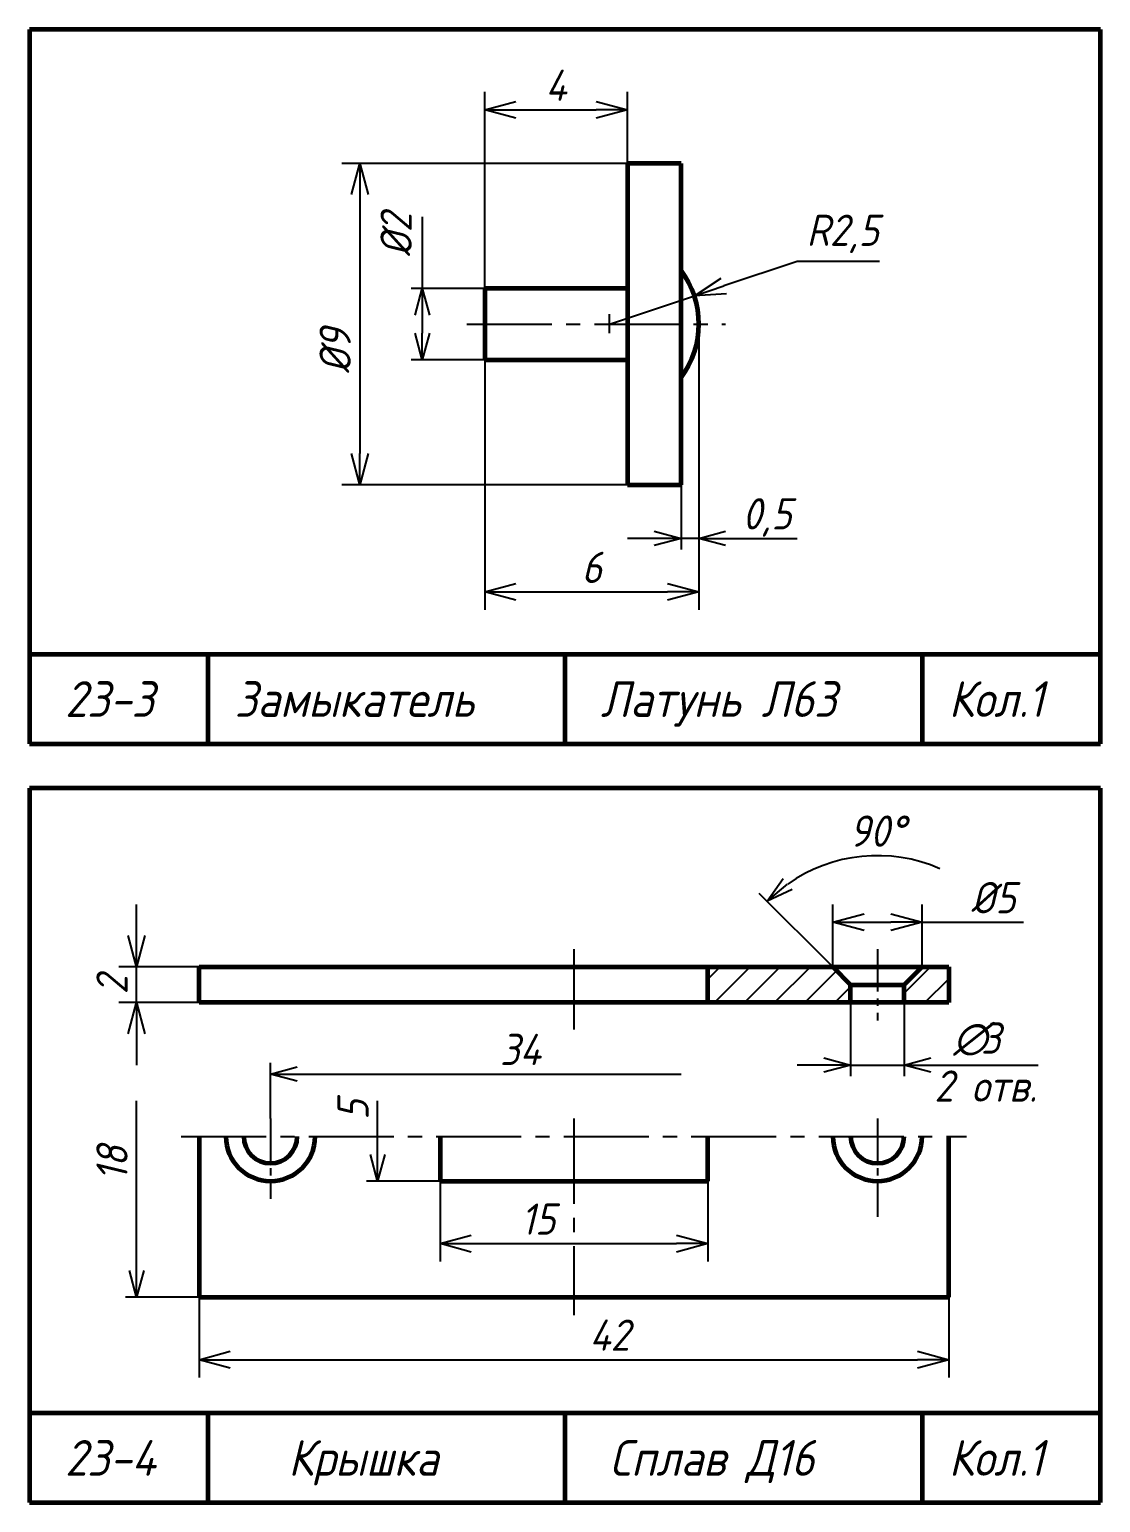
# Model space of a CAD drawing. Header units: millimetres. Extents: x -255 to 513, y 132 to 472.
# Drawn here: x 10 to 130, y 307 to 472 of the extents above; entities that cross this region are included whole.
import ezdxf

# ---------------------------------------------------------------- set-up
doc = ezdxf.new("R2010")
doc.units = ezdxf.units.MM
doc.header["$LTSCALE"] = 0.5
doc.linetypes.add('осевая2', pattern=[28.575, 19.05, -3.175, 3.175, -3.175])
doc.layers.get('Defpoints').update_dxf_attribs({"color": 5})
doc.styles.get("Standard").update_dxf_attribs({"font": 'isocpeui.ttf', "width": 0.9})
doc.dimstyles.new('Standart 1', dxfattribs={"dimtxt": 3.5, "dimasz": 3.5, "dimexe": 2, "dimexo": 0, "dimgap": 1, "dimtad": 1, "dimtoh": 1, "dimdec": 0, "dimtxsty": 'Standard', "dimblk": 'OPEN30', "dimcen": 2.5, "dimadec": 0, "dimazin": 0, "dimtfac": 1, "dimtdec": 0, "dimtmove": 0, "dimatfit": 3, "dimldrblk": 'DOTSMALL', "dimfxl": 0, "dimarcsym": 0})

# ---------------------------------------------------------------- blocks, each defined once
blk = doc.blocks.new('_Open30')
at = {"color": 0, "linetype": 'ByBlock', "lineweight": -2}
for p, q in [((-1, 0.268), (0, 0)), ((0, 0), (-1, -0.268)), ((0, 0), (-1, 0))]:
    blk.add_line(p, q, dxfattribs=at)
blk = doc.blocks.new('*D4')
at = {"color": 0, "lineweight": -2}
for p, q in [((77, 457), (45, 457)), ((47, 453.5), (47, 424.5)), ((77, 421), (45, 421))]:
    blk.add_line(p, q, dxfattribs=at)
at = {"layer": 'Defpoints', "color": 0}
for p in [(77, 457), (47, 421), (77, 421)]:
    blk.add_point(p, dxfattribs=at)
at = {"color": 0, "lineweight": -2, "xscale": 3.5, "yscale": 3.5, "zscale": 3.5}
for p, rotation in [((47, 457), 90), ((47, 421), 270)]:
    blk.add_blockref('_Open30', p, dxfattribs=dict(at, rotation=rotation))
at = {"color": 0, "lineweight": -3, "insert": (44.25, 436), "char_height": 3.5, "attachment_point": 5, "rotation": 90}
blk.add_mtext('%%c9', dxfattribs=at)
blk = doc.blocks.new('_DotSmall')
at = {"color": 0, "linetype": 'ByBlock', "const_width": 0.5}
blk.add_lwpolyline([(-0.0625, 0, 1), (0.0625, 0, 1)], format="xyb", close=True, dxfattribs=at)
blk = doc.blocks.new('*D5')
at = {"color": 0, "lineweight": -2}
for p, q in [((85, 439), (85, 407)), ((61, 435), (61, 407)), ((64.5, 409), (81.5, 409))]:
    blk.add_line(p, q, dxfattribs=at)
at = {"layer": 'Defpoints', "color": 0}
for p in [(85, 439), (61, 435), (85, 409)]:
    blk.add_point(p, dxfattribs=at)
at = {"color": 0, "lineweight": -2, "xscale": 3.5, "yscale": 3.5, "zscale": 3.5, "rotation": 180}
blk.add_blockref('_Open30', (61, 409), dxfattribs=at)
at = {"color": 0, "lineweight": -2, "xscale": 3.5, "yscale": 3.5, "zscale": 3.5}
blk.add_blockref('_Open30', (85, 409), dxfattribs=at)
at = {"color": 0, "lineweight": -3, "insert": (73, 411.75), "char_height": 3.5, "attachment_point": 5}
blk.add_mtext('6', dxfattribs=at)
blk = doc.blocks.new('*D6')
at = {"color": 0, "lineweight": -2}
for p, q in [((61, 443), (61, 465)), ((77, 457), (77, 465)), ((64.5, 463), (73.5, 463))]:
    blk.add_line(p, q, dxfattribs=at)
at = {"layer": 'Defpoints', "color": 0}
for p in [(77, 463), (77, 457), (61, 443)]:
    blk.add_point(p, dxfattribs=at)
at = {"color": 0, "lineweight": -2, "xscale": 3.5, "yscale": 3.5, "zscale": 3.5, "rotation": 180}
blk.add_blockref('_Open30', (61, 463), dxfattribs=at)
at = {"color": 0, "lineweight": -2, "xscale": 3.5, "yscale": 3.5, "zscale": 3.5}
blk.add_blockref('_Open30', (77, 463), dxfattribs=at)
at = {"color": 0, "lineweight": -3, "insert": (69, 465.75), "char_height": 3.5, "attachment_point": 5}
blk.add_mtext('4', dxfattribs=at)
blk = doc.blocks.new('*D12')
at = {"color": 0, "lineweight": -2}
for p, q in [((29, 330), (29, 321)), ((113, 330), (113, 321)), ((32.5, 323), (109.5, 323))]:
    blk.add_line(p, q, dxfattribs=at)
at = {"layer": 'Defpoints', "color": 0}
for p in [(29, 330), (113, 330), (113, 323)]:
    blk.add_point(p, dxfattribs=at)
at = {"color": 0, "lineweight": -2, "xscale": 3.5, "yscale": 3.5, "zscale": 3.5, "rotation": 180}
blk.add_blockref('_Open30', (29, 323), dxfattribs=at)
at = {"color": 0, "lineweight": -2, "xscale": 3.5, "yscale": 3.5, "zscale": 3.5}
blk.add_blockref('_Open30', (113, 323), dxfattribs=at)
at = {"color": 0, "lineweight": -3, "insert": (75, 325.75), "char_height": 3.5, "attachment_point": 5}
blk.add_mtext('42', dxfattribs=at)
blk = doc.blocks.new('*D13')
at = {"color": 0, "lineweight": -2}
for p, q in [((22, 370.5), (22, 374)), ((29, 367), (20, 367)), ((22, 363), (22, 367)), ((29, 363), (20, 363)), ((22, 359.5), (22, 356))]:
    blk.add_line(p, q, dxfattribs=at)
at = {"layer": 'Defpoints', "color": 0}
for p in [(22, 367), (29, 367), (29, 363)]:
    blk.add_point(p, dxfattribs=at)
at = {"color": 0, "lineweight": -2, "xscale": 3.5, "yscale": 3.5, "zscale": 3.5}
for p, rotation in [((22, 367), 270), ((22, 363), 90)]:
    blk.add_blockref('_Open30', p, dxfattribs=dict(at, rotation=rotation))
at = {"color": 0, "lineweight": -3, "insert": (19.25, 365), "char_height": 3.5, "attachment_point": 5, "rotation": 90}
blk.add_mtext('2', dxfattribs=at)
blk = doc.blocks.new('*D14')
at = {"color": 0, "lineweight": -2}
for p, q in [((100, 367), (100, 374)), ((110, 367), (110, 374)), ((103.5, 372), (106.5, 372)), ((110, 372), (121.37, 372))]:
    blk.add_line(p, q, dxfattribs=at)
at = {"layer": 'Defpoints', "color": 0}
for p in [(110, 372), (100, 367), (110, 367)]:
    blk.add_point(p, dxfattribs=at)
at = {"color": 0, "lineweight": -2, "xscale": 3.5, "yscale": 3.5, "zscale": 3.5, "rotation": 180}
blk.add_blockref('_Open30', (100, 372), dxfattribs=at)
at = {"color": 0, "lineweight": -2, "xscale": 3.5, "yscale": 3.5, "zscale": 3.5}
blk.add_blockref('_Open30', (110, 372), dxfattribs=at)
at = {"color": 0, "lineweight": -3, "insert": (118, 374.75), "char_height": 3.5, "attachment_point": 5}
blk.add_mtext('%%c5', dxfattribs=at)
blk = doc.blocks.new('*D15')
at = {"color": 0, "lineweight": -2}
for p, q in [((56, 343), (56, 334)), ((86, 343), (86, 334)), ((59.5, 336), (82.5, 336))]:
    blk.add_line(p, q, dxfattribs=at)
at = {"layer": 'Defpoints', "color": 0}
for p in [(56, 343), (86, 343), (86, 336)]:
    blk.add_point(p, dxfattribs=at)
at = {"color": 0, "lineweight": -2, "xscale": 3.5, "yscale": 3.5, "zscale": 3.5, "rotation": 180}
blk.add_blockref('_Open30', (56, 336), dxfattribs=at)
at = {"color": 0, "lineweight": -2, "xscale": 3.5, "yscale": 3.5, "zscale": 3.5}
blk.add_blockref('_Open30', (86, 336), dxfattribs=at)
at = {"color": 0, "lineweight": -3, "insert": (67, 338.75), "char_height": 3.5, "attachment_point": 5}
blk.add_mtext('15', dxfattribs=at)
blk = doc.blocks.new('*D16')
at = {"color": 0, "lineweight": -2}
for p, q in [((96, 446), (87.81, 443.27)), ((105.25, 446), (96, 446)), ((75, 439), (84.49, 442.16))]:
    blk.add_line(p, q, dxfattribs=at)
at = {"layer": 'Defpoints', "color": 0}
for p in [(84.49, 442.16), (75, 439)]:
    blk.add_point(p, dxfattribs=at)
at = {"color": 0, "lineweight": -2, "xscale": 3.5, "yscale": 3.5, "zscale": 3.5, "rotation": 198.4349488229243}
blk.add_blockref('_Open30', (84.49, 442.16), dxfattribs=at)
at = {"color": 0, "lineweight": -3, "insert": (101.12, 449.1), "char_height": 3.5, "attachment_point": 5}
blk.add_mtext('R2,5', dxfattribs=at)

msp = doc.modelspace()

# ---------------------------------------------------------------- hatches: boundary and pattern name
at = {"lineweight": -3}
h = msp.add_hatch(dxfattribs=at)
h.set_pattern_fill('ANSI31', scale=0.75, style=0)
h.set_pattern_definition([(45, (-21, 198), (-1.683798, 1.683798), [])])
h.paths.add_polyline_path([(110, 367), (108, 365), (108, 363), (113, 363), (113, 367)])
h.paths.add_polyline_path([(86, 367), (86, 363), (102, 363), (102, 365), (100, 367)])

# ---------------------------------------------------------------- linework, layer by layer
at = {"color": 7, "lineweight": 60}
for p, q in [((130, 472), (10, 472)), ((10, 472), (10, 392)), ((130, 392), (130, 472)), ((77, 457), (77, 421)), ((83, 457), (77, 457)), ((83, 421), (83, 457)), ((61, 443), (61, 435)), ((77, 443), (61, 443)), ((61, 435), (77, 435)), ((77, 421), (83, 421)), ((130, 402), (10, 402)), ((10, 402), (10, 392)), ((30, 402), (30, 392)), ((70, 402), (70, 392)), ((110, 402), (110, 392)), ((10, 392), (130, 392)), ((130, 387), (10, 387)), ((10, 387), (10, 307)), ((130, 307), (130, 387)), ((29, 367), (113, 367)), ((29, 363), (29, 367)), ((86, 363), (86, 367)), ((100, 367), (102, 365)), ((108, 365), (110, 367)), ((113, 367), (113, 363)), ((102, 365), (108, 365)), ((102, 363), (102, 365)), ((108, 363), (108, 365)), ((113, 363), (29, 363)), ((29, 348), (29, 330)), ((56, 348), (56, 343)), ((86, 343), (86, 348)), ((113, 330), (113, 348)), ((56, 343), (86, 343)), ((29, 330), (113, 330)), ((130, 317), (10, 317)), ((30, 317), (30, 307)), ((70, 317), (70, 307)), ((110, 317), (110, 307)), ((10, 307), (130, 307))]:
    msp.add_line(p, q, dxfattribs=at)
at = {"color": 7, "lineweight": -3}
for p, q in [((54, 451), (54, 443)), ((61, 443), (52.75, 443)), ((54, 440), (54, 438)), ((85, 439), (85, 413.75)), ((61, 435), (52.75, 435)), ((83, 421), (83, 413.75)), ((80, 415), (77, 415)), ((85, 415), (83, 415)), ((88, 415), (96, 415)), ((100, 367), (91.77, 375.23)), ((102, 363), (102, 354.75)), ((108, 363), (108, 354.75)), ((37, 350), (37, 356.25)), ((40, 355), (83, 355)), ((99, 356), (96, 356)), ((102, 356), (108, 356)), ((111, 356), (123, 356)), ((22, 333), (22, 352)), ((49, 346), (49, 352)), ((56, 343), (47.75, 343)), ((29, 330), (20.75, 330))]:
    msp.add_line(p, q, dxfattribs=at)
at = {"color": 7, "linetype": 'осевая2', "lineweight": -3}
for p, q in [((59, 439), (88, 439)), ((71, 369), (71, 360)), ((71, 350), (71, 328)), ((27, 348), (115, 348))]:
    msp.add_line(p, q, dxfattribs=at)
at = {"color": 7, "linetype": 'осевая2', "lineweight": -3, "ltscale": 0.5}
for p, q in [((75, 438), (75, 440.1)), ((105, 369), (105, 361)), ((37, 350), (37, 341)), ((105, 350), (105, 339))]:
    msp.add_line(p, q, dxfattribs=at)
at = {"color": 7}
msp.add_line((10, 317), (10, 307), dxfattribs=at)
at = {"color": 7, "lineweight": 60}
for centre, radius, start, end in [((75, 439), 10, 323.1301, 36.8699), ((37, 348), 5, 180, 0), ((37, 348), 3, 180, 0), ((105, 348), 5, 180, 0), ((105, 348), 3, 180, 0)]:
    msp.add_arc(centre, radius, start, end, dxfattribs=at)
at = {"color": 7, "lineweight": -3}
msp.add_arc((105, 362), 17.46, 66.3706, 125.1456, dxfattribs=at)

# ---------------------------------------------------------------- block references
at = {"color": 7, "lineweight": -3, "yscale": 3, "zscale": 3}
for p, xscale, rotation in [((54, 443), 3, 90), ((54, 435), 3, 270), ((85, 415), 3, 180), ((92.65, 374.35), 2.999999999999984, 220.0728090810201), ((108, 356), 3, 180), ((37, 355), 3, 180), ((49, 343), 3, 270), ((22, 330), 3, 270)]:
    msp.add_blockref('_Open30', p, dxfattribs=dict(at, xscale=xscale, rotation=rotation))
at = {"color": 7, "lineweight": -3, "xscale": 3, "yscale": 3, "zscale": 3}
for p in [(83, 415), (102, 356)]:
    msp.add_blockref('_Open30', p, dxfattribs=at)

# ---------------------------------------------------------------- texts
at = {"color": 7, "width": 0.9}
for s, height, p in [('0,5', 3.5, (89.88, 416)), ('23-3', 4, (14, 395)), ('Замыкатель', 4, (33, 395)), ('Латунь Л63', 4, (74, 395)), ('Кол.1', 4, (113, 395)), ('23-4', 4, (14, 310)), ('Крышка', 4, (39, 310)), ('Сплав Д16', 4, (75, 310)), ('Кол.1', 4, (113, 310))]:
    msp.add_text(s, height=height, dxfattribs=at).set_placement(p)
at = {"color": 7, "lineweight": -3, "width": 0.9}
for s, p in [('∅', (113.51, 357.27)), ('3', (116.59, 357.27)), ('2 отв.', (111.38, 351.9))]:
    msp.add_text(s, height=3.5, dxfattribs=at).set_placement(p)
at = {"color": 7, "lineweight": -3, "char_height": 3.5, "attachment_point": 5, "rotation": 90}
for s, insert in [('%%c2', (51.08, 449)), ('5', (46.25, 351)), ('18', (19.25, 345))]:
    msp.add_mtext(s, dxfattribs=dict(at, insert=insert))
at = {"color": 7, "insert": (105, 382.21), "char_height": 3.5, "attachment_point": 5}
msp.add_mtext('90°', dxfattribs=at)
at = {"color": 7, "lineweight": -3, "insert": (65, 357.75), "char_height": 3.5, "attachment_point": 5}
msp.add_mtext('34', dxfattribs=at)

# ---------------------------------------------------------------- dimensions: what is measured, and where the dimension line sits
at = {"color": 7, "lineweight": -3}
for base, p1, p2, text, picture, middle in [((77, 463), (61, 443), (77, 457), '4', '*D6', (69, 463)), ((85, 409), (61, 435), (85, 439), '6', '*D5', (73, 409)), ((110, 372), (100, 367), (110, 367), '%%c5', '*D14', (118, 372)), ((86, 336), (56, 343), (86, 343), '15', '*D15', (67, 336)), ((113, 323), (29, 330), (113, 330), '42', '*D12', (75, 323))]:
    dim = msp.add_linear_dim(base=base, p1=p1, p2=p2, text=text, dimstyle='Standart 1', dxfattribs=at)
    dim.commit()
    dim.dimension.update_dxf_attribs({"geometry": picture, "text_midpoint": middle, "dimtype": 160})
for base, p1, p2, text, picture, middle in [((47, 421), (77, 457), (77, 421), '%%c9', '*D4', (47, 436)), ((22, 367), (29, 363), (29, 367), '2', '*D13', (22, 365))]:
    dim = msp.add_linear_dim(base=base, p1=p1, p2=p2, angle=90, text=text, dimstyle='Standart 1', dxfattribs=at)
    dim.commit()
    dim.dimension.update_dxf_attribs({"geometry": picture, "text_midpoint": middle, "dimtype": 160})
dim = msp.add_radius_dim(center=(75, 439), mpoint=(84.49, 442.16), text='R2,5', dimstyle='Standart 1', dxfattribs=at)
dim.commit()
dim.dimension.update_dxf_attribs({"geometry": '*D16', "text_midpoint": (101.12, 446), "dimtype": 164})

doc.saveas('drawing.dxf')
